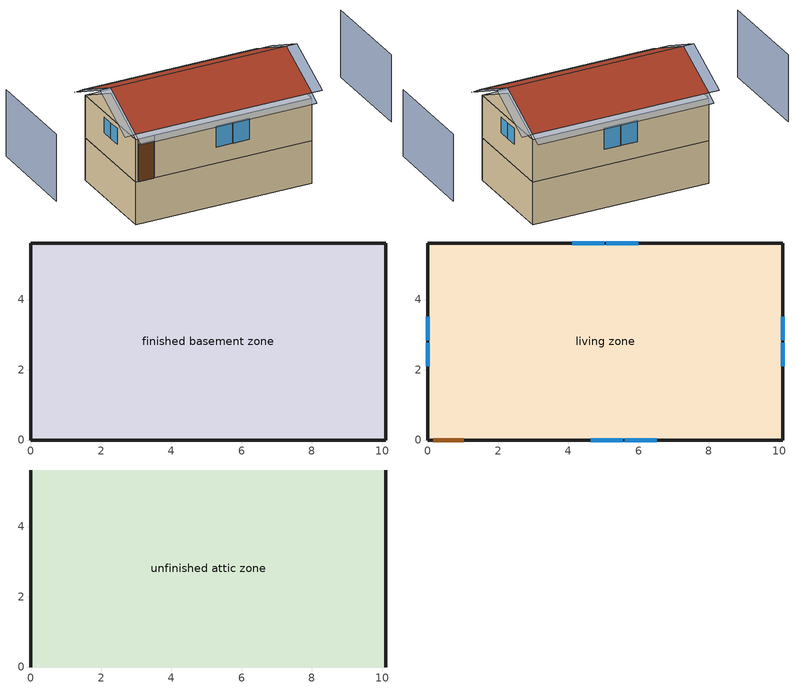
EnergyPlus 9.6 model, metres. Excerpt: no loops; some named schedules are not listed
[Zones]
finished basement zone
 floor foundation (FloorFndGrndFinB): 0,0 0,5.61 10.1,5.61 10.1,0 z-2.44
 wall foundation (WallFndGrndFinB): 0,5.61 0,0 10.1,0 10.1,5.61 0,5.61 z-2.44:0
living zone
 floor to finished basement zone (FloorFinUninsFin): 0,0 0,5.61 10.1,5.61 10.1,0 z0
 wall outside (WallExtInsFin): 0.13,0 1.05,0 10.1,0 10.1,5.61 0,5.61 0,0 0.13,0 z0:2.44
 window (WindowConstruction): 0,3.52 0,2.84 / 0,2.78 0,2.1 / 10.1,2.1 10.1,2.78 / 10.1,2.84 10.1,3.52 z1.23:2.13; 5.99,5.61 5.08,5.61 / 5.02,5.61 4.11,5.61 / 4.63,0 5.54,0 / 5.6,0 6.52,0 z0.92:2.13
 door (Door): 0.15,0 1.02,0 z0:2.13
unfinished attic zone
 floor to living zone (FloorFinInsUnfinAttic): 0,5.61 10.1,5.61 10.1,0 0,0 z2.44
 wall outside (WallExtUninsUnfin): 0,2.81,3.84 0,5.61,2.44 0,0,2.44; 10.1,2.81,3.84 10.1,0,2.44 10.1,5.61,2.44
 roof outside (RoofUnfinInsExt): 10.1,2.81,4.15 0,2.81,4.15 0,0,2.74 10.1,0,2.74; 0,2.81,4.15 10.1,2.81,4.15 10.1,5.61,2.74 0,5.61,2.74
shading: -4.57,5.61 -4.57,0 / 14.67,0 14.67,5.61 z0:3.84; 0,3.52 0,2.84 / 0,2.78 0,2.1 / 10.1,2.1 10.1,2.78 / 10.1,2.84 10.1,3.52 z1.23:2.13; 5.99,5.61 5.08,5.61 / 5.02,5.61 4.11,5.61 / 4.63,0 5.54,0 / 5.6,0 6.52,0 z0.92:2.13; 10.71,0,2.74 10.71,2.81,4.15 10.1,2.81,4.15 10.1,0,2.74; -0.61,2.81,4.15 -0.61,0,2.74 0,0,2.74 0,2.81,4.15; 0,-0.61,2.44 10.1,-0.61,2.44 10.1,0,2.74 0,0,2.74; -0.61,5.61,2.74 -0.61,2.81,4.15 0,2.81,4.15 0,5.61,2.74; 10.71,2.81,4.15 10.71,5.61,2.74 10.1,5.61,2.74 10.1,2.81,4.15; 10.1,6.22,2.44 0,6.22,2.44 0,5.61,2.74 10.1,5.61,2.74
[Building]
Building 1: North Axis {deg}=90; Terrain=Suburbs
[Site:Location]
Denver-Aurora-Buckley AFB: Latitude {deg}=39.72; Longitude {deg}=-104.75; Time Zone {hr}=-7; Elevation {m}=1726
[Site:GroundTemperature:Deep]
9.35845, 9.35845, 9.35845, 9.35845, 9.35845, 9.35845, 9.35845, 9.35845, 9.35845, 9.35845, 9.35845, 9.35845
[Site:WaterMainsTemperature]
Calculation Method=Correlation; Annual Average Outdoor Air Temperature {C}=9.35845; Maximum Difference In Monthly Average Outdoor Air Temperatures {deltaC}=27.2474
[Material] Roughness=Rough
Name | Thickness {m} | Conductivity {W/m-K} | Density {kg/m3} | Specific Heat {J/kg-K} | Thermal Absorptance | Solar Absorptance | Visible Absorptance
Composition Shingles | 0.009525 | 0.162714 | 1121.4 | 1465.45 | 0.91 | 0.85 | 0.85
Concrete 4.0 in. | 0.1016 | 1.803125 | 2242.8 | 837.4 | 0.9 | 0.7 | 0.7
Concrete 8.0 in. | 0.2032 | 1.803125 | 2242.8 | 837.4 | 0.9 | 0.7 | 0.7
DoorMaterial | 0.04445 | 0.0612267 | 512.64 | 1214.23 | 0.82 | 0.3 | 0.3
Drywall 0.5 in. | 0.0127 | 0.160291 | 801 | 837.4 | 0.9 | 0.5 | 0.1
Floor Covering | 0.0127 | 0.0433444 | 54.468 | 1339.84 | 0.9 | 0.9 | 0.7
FloorFinStudAndAirFloor | 0.1397 | 0.557395 | 67.691 | 1210.98 | 0.9 | 0.5 | 0.9
FloorUAAdditionalCeilingIns | 0.266954 | 0.0531827 | 16.02 | 1046.75 | 0.9 | 0.7 | 0.7
FloorUATrussandIns | 0.0889 | 0.0555643 | 50.7834 | 1165.1 | 0.9 | 0.5 | 0.9
res furniture material finished basement space | 0.1524 | 0.115458 | 640.8 | 1214.23 | 0.9 | 0.6 | 0.1
RoofSheathing | 0.01905 | 0.115458 | 512.64 | 1214.23 | 0.82 | 0.3 | 0.3
RoofUARoofIns | 0.18415 | 8.02397 | 37.0049 | 1207.88 | 0.91 | 0.85 | 0.91
Vinyl&#44 Light | 0.009525 | 0.089435 | 177.822 | 1046.75 | 0.9 | 0.3 | 0.3
WallCMU | 0.3048 | 0.692788 | 764.282 | 856.61 | 0.94936 | 0.83592 | 0.83592
WallFurring | 0.0254 | 0.136121 | 72.0382 | 1211.21 | 0.94936 | 0.83592 | 0.83592
WallSheathing | 0.0127 | 0.115458 | 512.64 | 1214.23 | 0.82 | 0.3 | 0.3
WallStudAndCavity | 0.0889 | 0.393744 | 83.0341 | 1211.67 | 0.9 | 0.3 | 0.9
WallStudAndCavity 1 | 0.0889 | 0.397942 | 83.0341 | 1211.67 | 0.82 | 0.3 | 0.3
Wood Floor | 0.015875 | 0.115458 | 544.68 | 1214.23 | 0.9 | 0.7 | 0.7
[WindowMaterial:SimpleGlazingSystem]
WindowMaterial: U-Factor {W/m2-K}=4.76952; Solar Heat Gain Coefficient=0.63
[Construction]
Door: DoorMaterial
FloorFinInsUnfinAttic: Drywall 0.5 in., FloorUATrussandIns, FloorUAAdditionalCeilingIns
FloorFinUninsFin: Drywall 0.5 in., FloorFinStudAndAirFloor, RoofSheathing, Wood Floor, Floor Covering
FloorFndGrndFinB: Concrete 4.0 in.
res furniture construction finished basement space; res furniture construction living space: res furniture material finished basement space
RoofUnfinInsExt: Composition Shingles, RoofSheathing, RoofUARoofIns
WallExtInsFin: WallCMU, WallFurring, Drywall 0.5 in.
WallExtUninsUnfin: Vinyl&#44 Light, WallSheathing, WallStudAndCavity
WallFndGrndFinB: Concrete 8.0 in., Drywall 0.5 in.
WallIntFinUninsFin: WallStudAndCavity 1, Drywall 0.5 in.
WindowConstruction: WindowMaterial
[Zone] Multiplier=1; Part of Total Floor Area=Yes
finished basement zone; living zone; unfinished attic zone
[InternalMass]
Name | Construction | Zone or ZoneList | Surface Area {m2}
finished basement space Partition | WallIntFinUninsFin | finished basement zone | 56.6709
res furniture mass finished basement space | res furniture construction finished basement space | finished basement zone | 22.6683
living space Partition | WallIntFinUninsFin | living zone | 56.6709
res furniture mass living space | res furniture construction living space | living zone | 22.6683
[Foundation:Kiva]
Foundation Kiva 1: Wall Height Above Grade {m}=0.2032; Wall Depth Below Slab {m}=0.2032
[Foundation:Kiva:Settings]
Soil Conductivity {W/m-K}=1.731; Soil Density {kg/m3}=1842.3; Soil Specific Heat {J/kg-K}=418.7; Ground Solar Absorptivity=0.9; Ground Thermal Absorptivity=0.9; Ground Surface Roughness {m}=0.03; Far-Field Width {m}=40; Deep-Ground Boundary Condition=ZeroFlux; Deep-Ground Depth {m}=40; Minimum Cell Dimension {m}=0.02; Maximum Cell Growth Coefficient=1.5; Simulation Timestep=Hourly
[SurfaceProperty:ExposedFoundationPerimeter]
Surface 12: Exposed Perimeter Calculation Method=TotalExposedPerimeter; Total Exposed Perimeter {m}=31.4218
[People] Number of People Schedule=occupants; Number of People Calculation Method=People; Number of People=1; Fraction Radiant=0.319734; Sensible Heat Fraction=0.573; Activity Level Schedule=res occupants activity schedule; Carbon Dioxide Generation Rate {m3/s-W}=0; Enable ASHRAE 55 Comfort Warnings=No; Mean Radiant Temperature Calculation Type=ZoneAveraged
Name | Zone or ZoneList or Space or SpaceList
res occupants|finished basement space | finished basement zone
res occupants|living space | living zone
[Lights] Schedule=lighting_interior; Design Level Calculation Method=LightingLevel; Lighting Level {W}=120.501; Return Air Fraction=0; Fraction Radiant=0.6; Fraction Visible=0.2; Fraction Replaceable=1
Name | Zone or ZoneList or Space or SpaceList
res lighting interior finished basement space | finished basement zone
res lighting interior living space | living zone
[ElectricEquipment] Design Level Calculation Method=EquipmentLevel
Name | Zone or ZoneList or Space or SpaceList | Schedule | Design Level {W} | Fraction Latent | Fraction Radiant | Fraction Lost
res extra refrig | finished basement zone | res extra refrig schedule | 64.7385 | 0 | 0 | 0
res misc plug loads|finished basement space | finished basement zone | plug_loads | 183.581 | 0.021 | 0.558 | 0.049
res cd electric | living zone | clothes_dryer | 256.563 | 0 | 0.6 | 0
res ceil fan | living zone | ceiling_fan | 16.8015 | 0 | 0.558 | 0
res cw | living zone | clothes_washer_power | 544.733 | 0 | 0.48 | 0.2
res infil_1 bath fan; res infil_1 house fan; res infil_1 range fan | living zone | Always On Discrete | 0 | 0 | 0 | 1
res misc plug loads|living space | living zone | plug_loads | 183.581 | 0.021 | 0.558 | 0.049
res range electric | living zone | cooking_range | 183.298 | 0.3 | 0.24 | 0.3
res refrig | living zone | res refrig schedule | 71.9878 | 0 | 0 | 0
[OtherEquipment] Zone or ZoneList or Space or SpaceList=living zone; Design Level Calculation Method=EquipmentLevel
Name | Fuel Type | Schedule | Design Level {W} | Fraction Latent | Fraction Radiant | Fraction Lost
res bath | None | baths | 1652.98 | 0 | 0 | 0
res cd gas | NaturalGas | clothes_dryer | 3408.62 | 0.05 | 0.06 | 0.85
res hot water distribution | None | showers | 2679.14 | 0 | 0 | 0
res range gas | NaturalGas | cooking_range | 1908.54 | 0.2 | 0.18 | 0.5
res shower | None | showers | 1488.86 | 0.487118 | 0 | 0
res sink | None | sinks | 223.887 | 0.311976 | 0 | 0
[ZoneInfiltration:DesignFlowRate] Zone or ZoneList=living zone; Schedule=Always On Discrete; Design Flow Rate Calculation Method=Flow/Zone; Design Flow Rate {m3/s}=0
res infil_1 flow; res nv_1 flow
[ZoneInfiltration:EffectiveLeakageArea]
res infil|unfinished attic space: Zone=unfinished attic zone; Schedule=Always On Discrete; Effective Air Leakage Area {cm2}=1887.14; Stack Coefficient=0.000118667; Wind Coefficient=6.24594e-05
[Exterior:Lights]
res lighting exterior: Schedule=lighting_exterior; Design Level {W}=9.84177
[EnergyManagementSystem:Sensor]
Name | Output:Variable or Output:Meter | Output:Variable or Output:Meter Index Key
res_af_vw_s | Site Wind Speed
res_ds_res_fur_gas_asys_fan_rtf_s | Fan Runtime Fraction | res fur gas htg supply fan
res_infil_1_bath_sch_s | Schedule Value | res mv_1 bath exhaust schedule
res_infil_1_dryer_sch_s | Schedule Value | clothes_dryer_exhaust
res_infil_1_range_sch_s | Schedule Value | res mv_1 range exhaust schedule
res_infil_1_wh_sch_s | Schedule Value | Always On Discrete
res_nv_1_nva_s | Schedule Value | res nv_1 avail schedule
res_nv_1_sp_s | Schedule Value | res nv_1 temp schedule
res_nv_pb_s | Site Outdoor Air Barometric Pressure
res_nv_wt_s | Site Outdoor Air Humidity Ratio
res_shower_mixsp | Schedule Value | fixtures temperature schedule
[EnergyManagementSystem:Actuator]
Name | Actuated Component Unique | Actuated Component Type | Actuated Component Control Type
res_infil_1_bath_fan_act | res infil_1 bath fan | ElectricEquipment | Electricity Rate
res_infil_1_flow_act | res infil_1 flow | Zone Infiltration | Air Exchange Flow Rate
res_infil_1_house_fan_act | res infil_1 house fan | ElectricEquipment | Electricity Rate
res_infil_1_range_fan_act | res infil_1 range fan | ElectricEquipment | Electricity Rate
res_nv_1_flow_act | res nv_1 flow | Zone Infiltration | Air Exchange Flow Rate
[EnergyManagementSystem:ProgramCallingManager]
res af_1 program calling manager: BeginTimestepBeforePredictor; res_infil_1_program; res_nv_1_program
res shower sag: EndOfSystemTimestepAfterHVACReporting; res_shower_sag
[EnergyManagementSystem:Program]
res_infil_1_program: Set p_m = 0.14; Set p_s = 0.22; Set s_m = 270; Set s_s = 370; Set z_m = 9.99744; Set z_s = 2.4384; Set f_t = (((s_m/z_m)^p_m)*((z_s/s_s)^p_s)); Set Tdiff = res_af_1_tin_s-res_af_1_tt_s; Set dT = @Abs Tdiff; Set c = 0.1799; Set Cs = 0.072; Set Cw = 0.1489; Set n = 0.65; Set sft = (f_t*0.86); Set temp1 = ((c*Cw)*((sft*res_af_vw_s)^(2*n)))^2; Set Qn = (((c*Cs*(dT^n))^2)+temp1)^0.5; Set Tdiff = res_af_1_tin_s-res_af_1_tt_s; Set QWHV = res_infil_1_wh_sch_s*0.0; Set Qrange = res_infil_1_range_sch_s*0.0472; Set Qdryer = res_infil_1_dryer_sch_s*0.0472; Set Qbath = res_infil_1_bath_sch_s*0.0472; Set QductsOut = 0; Set QductsIn = 0; Set Qout = Qrange+Qbath+Qdryer+QductsOut; Set Qin = QWHV+QductsIn; Set faneff_wh = 1; Set res_infil_1_house_fan_act = (QWHV*300)/faneff_wh*0; Set faneff_sp = 0.4719474432000001; Set res_infil_1_range_fan_act = (Qrange*300)/faneff_sp; Set res_infil_1_bath_fan_act = (Qbath*300)/faneff_sp; Set Qfan = (@Max Qout Qin); If Qfan > 0; Set Qavg = ((Qout + Qin) / 2.0); If ((@Abs (Qout - Qavg)) / Qavg) <= 0.1; Set phi = 1; Else; Set phi = (Qn / (Qn + Qfan)); EndIf; Set Qinf_adj = phi * Qn; Else; Set Qinf_adj = Qn; EndIf; Set res_infil_1_flow_act = Qfan + Qinf_adj
res_nv_1_program: Set Tdiff = res_af_1_tin_s-res_af_1_tt_s; Set dT = (@Abs Tdiff); Set pt = (@RhFnTdbWPb res_af_1_tt_s res_nv_wt_s res_nv_pb_s); Set NVA = 2730.7018720699707; Set Cs = 8.963020389461627e-05; Set Cw = 0.00012070110544924465; Set MNV = 0.7677011742719979; Set MHR = 0.0115; Set MRH = 0.7; Set temp1 = (res_nv_1_nva_s*NVA); Set SGNV = temp1*((((Cs*dT)+(Cw*(res_af_vw_s^2)))^0.5)/1000); If (res_nv_wt_s<MHR) && (pt<MRH) && (res_af_1_tin_s>res_nv_1_sp_s); Set temp2 = (res_af_1_tin_s-res_nv_1_sp_s); Set NVadj1 = temp2/(res_af_1_tin_s-res_af_1_tt_s); Set NVadj2 = (@Min NVadj1 1); Set NVadj3 = (@Max NVadj2 0); Set NVadj = SGNV*NVadj3; Set res_nv_1_flow_act = (@Min NVadj MNV); Else; Set res_nv_1_flow_act = 0; EndIf
res_shower_sag: If res_shower_vol > 0; Set ShowerTime=SystemTimeStep; Else; Set ShowerTime=0; EndIf; If (res_shower_vol > 0) && (res_shower_mixsp > res_shower_tout); Set ShowerSag=SystemTimeStep; Set ShowerE=res_shower_vol*4141170*(res_shower_mixsp-res_shower_tout); Else; Set ShowerSag=0; Set ShowerE=0; EndIf
[EnergyManagementSystem:OutputVariable] Type of Data in Variable=Summed; Update Frequency=SystemTimestep; EMS Program or Subroutine=res_shower_sag
Name | EMS Variable | Units
Shower Draw Time|unit 1 | ShowerTime | hr
Unmet Shower Energy|unit 1 | ShowerE | J
Unmet Shower Time|unit 1 | ShowerSag | hr
[AvailabilityManager:Scheduled]
res fur gas asys Availability Manager: Schedule=Always On Discrete
[Schedule:Day:Interval]
res extra refrig schedule allday1: No, 01:00, 0.610949, 02:00, 0.595675, 03:00, 0.580401, 04:00, 0.565128, 06:00, 0.549854, 07:00, 0.580401, 08:00, 0.610949, 10:00, 0.626223, 12:00, 0.610949, 15:00, 0.641496, 16:00, 0.626223, 17:00, 0.672044, 18:00, 0.733139, 19:00, 0.763686, 20:00, 0.733139, 21:00, 0.717865, 22:00, 0.702591, 23:00, 0.672044, 24:00, 0.702591
res extra refrig schedule allday2: No, 01:00, 0.609489, 02:00, 0.594252, 03:00, 0.579015, 04:00, 0.563777, 06:00, 0.54854, 07:00, 0.579015, 08:00, 0.609489, 10:00, 0.624726, 12:00, 0.609489, 15:00, 0.639964, 16:00, 0.624726, 17:00, 0.670438, 18:00, 0.731387, 19:00, 0.761861, 20:00, 0.731387, 21:00, 0.71615, 22:00, 0.700912, 23:00, 0.670438, 24:00, 0.700912
res extra refrig schedule allday3; res extra refrig schedule allday4; res extra refrig schedule allday5: No, 01:00, 0.791241, 02:00, 0.77146, 03:00, 0.751679, 04:00, 0.731898, 06:00, 0.712117, 07:00, 0.751679, 08:00, 0.791241, 10:00, 0.811022, 12:00, 0.791241, 15:00, 0.830803, 16:00, 0.811022, 17:00, 0.870365, 18:00, 0.949489, 19:00, 0.989051, 20:00, 0.949489, 21:00, 0.929708, 22:00, 0.909927, 23:00, 0.870365, 24:00, 0.909927
res extra refrig schedule allday6; res extra refrig schedule allday7; res extra refrig schedule allday8; res extra refrig schedule allday9: No, 01:00, 0.8, 02:00, 0.78, 03:00, 0.76, 04:00, 0.74, 06:00, 0.72, 07:00, 0.76, 08:00, 0.8, 10:00, 0.82, 12:00, 0.8, 15:00, 0.84, 16:00, 0.82, 17:00, 0.88, 18:00, 0.96, 19:00, 1, 20:00, 0.96, 21:00, 0.94, 22:00, 0.92, 23:00, 0.88, 24:00, 0.92
res extra refrig schedule allday10: No, 01:00, 0.679562, 02:00, 0.662573, 03:00, 0.645584, 04:00, 0.628595, 06:00, 0.611606, 07:00, 0.645584, 08:00, 0.679562, 10:00, 0.696551, 12:00, 0.679562, 15:00, 0.71354, 16:00, 0.696551, 17:00, 0.747518, 18:00, 0.815474, 19:00, 0.849453, 20:00, 0.815474, 21:00, 0.798485, 22:00, 0.781496, 23:00, 0.747518, 24:00, 0.781496
res extra refrig schedule allday11: No, 01:00, 0.675182, 02:00, 0.658303, 03:00, 0.641423, 04:00, 0.624544, 06:00, 0.607664, 07:00, 0.641423, 08:00, 0.675182, 10:00, 0.692062, 12:00, 0.675182, 15:00, 0.708942, 16:00, 0.692062, 17:00, 0.742701, 18:00, 0.810219, 19:00, 0.843978, 20:00, 0.810219, 21:00, 0.793339, 22:00, 0.77646, 23:00, 0.742701, 24:00, 0.77646
res extra refrig schedule allday12: No, 01:00, 0.614599, 02:00, 0.599234, 03:00, 0.583869, 04:00, 0.568504, 06:00, 0.553139, 07:00, 0.583869, 08:00, 0.614599, 10:00, 0.629964, 12:00, 0.614599, 15:00, 0.645328, 16:00, 0.629964, 17:00, 0.676058, 18:00, 0.737518, 19:00, 0.768248, 20:00, 0.737518, 21:00, 0.722153, 22:00, 0.706788, 23:00, 0.676058, 24:00, 0.706788
Schedule Day 13; res extra refrig schedule winter design; Schedule Day 8; res refrig schedule winter design: No, 24:00, 0
res extra refrig schedule summer design; res refrig schedule summer design: No, 24:00, 1
res refrig schedule allday1; res refrig schedule allday12: No, 01:00, 0.610949, 02:00, 0.595675, 03:00, 0.580401, 04:00, 0.565128, 06:00, 0.549854, 07:00, 0.580401, 08:00, 0.610949, 10:00, 0.626223, 12:00, 0.610949, 15:00, 0.641496, 16:00, 0.626223, 17:00, 0.672044, 18:00, 0.733139, 19:00, 0.763686, 20:00, 0.733139, 21:00, 0.717865, 22:00, 0.702591, 23:00, 0.672044, 24:00, 0.626223
res refrig schedule allday2: No, 01:00, 0.609489, 02:00, 0.594252, 03:00, 0.579015, 04:00, 0.563777, 06:00, 0.54854, 07:00, 0.579015, 08:00, 0.609489, 10:00, 0.624726, 12:00, 0.609489, 15:00, 0.639964, 16:00, 0.624726, 17:00, 0.670438, 18:00, 0.731387, 19:00, 0.761861, 20:00, 0.731387, 21:00, 0.71615, 22:00, 0.700912, 23:00, 0.670438, 24:00, 0.624726
res refrig schedule allday3; res refrig schedule allday4; res refrig schedule allday5: No, 01:00, 0.791241, 02:00, 0.77146, 03:00, 0.751679, 04:00, 0.731898, 06:00, 0.712117, 07:00, 0.751679, 08:00, 0.791241, 10:00, 0.811022, 12:00, 0.791241, 15:00, 0.830803, 16:00, 0.811022, 17:00, 0.870365, 18:00, 0.949489, 19:00, 0.989051, 20:00, 0.949489, 21:00, 0.929708, 22:00, 0.909927, 23:00, 0.870365, 24:00, 0.811022
res refrig schedule allday6; res refrig schedule allday7; res refrig schedule allday8; res refrig schedule allday9: No, 01:00, 0.8, 02:00, 0.78, 03:00, 0.76, 04:00, 0.74, 06:00, 0.72, 07:00, 0.76, 08:00, 0.8, 10:00, 0.82, 12:00, 0.8, 15:00, 0.84, 16:00, 0.82, 17:00, 0.88, 18:00, 0.96, 19:00, 1, 20:00, 0.96, 21:00, 0.94, 22:00, 0.92, 23:00, 0.88, 24:00, 0.82
res refrig schedule allday10: No, 01:00, 0.679562, 02:00, 0.662573, 03:00, 0.645584, 04:00, 0.628595, 06:00, 0.611606, 07:00, 0.645584, 08:00, 0.679562, 10:00, 0.696551, 12:00, 0.679562, 15:00, 0.71354, 16:00, 0.696551, 17:00, 0.747518, 18:00, 0.815474, 19:00, 0.849453, 20:00, 0.815474, 21:00, 0.798485, 22:00, 0.781496, 23:00, 0.747518, 24:00, 0.696551
res refrig schedule allday11: No, 01:00, 0.675182, 02:00, 0.658303, 03:00, 0.641423, 04:00, 0.624544, 06:00, 0.607664, 07:00, 0.641423, 08:00, 0.675182, 10:00, 0.692062, 12:00, 0.675182, 15:00, 0.708942, 16:00, 0.692062, 17:00, 0.742701, 18:00, 0.810219, 19:00, 0.843978, 20:00, 0.810219, 21:00, 0.793339, 22:00, 0.77646, 23:00, 0.742701, 24:00, 0.692062
[Schedule:Week:Daily]
res extra refrig schedule Week Rule - Jan1-Jan28: res extra refrig schedule allday1, res extra refrig schedule allday1, res extra refrig schedule allday1, res extra refrig schedule allday1, res extra refrig schedule allday1, res extra refrig schedule allday1, res extra refrig schedule allday1, Schedule Day 13, res extra refrig schedule summer design, res extra refrig schedule winter design, Schedule Day 13, Schedule Day 13
res extra refrig schedule Week Rule - Jan29-Feb4: res extra refrig schedule allday1, res extra refrig schedule allday1, res extra refrig schedule allday1, res extra refrig schedule allday2, res extra refrig schedule allday2, res extra refrig schedule allday2, res extra refrig schedule allday2, Schedule Day 13, res extra refrig schedule summer design, res extra refrig schedule winter design, Schedule Day 13, Schedule Day 13
res extra refrig schedule Week Rule - Feb5-Feb25: res extra refrig schedule allday2, res extra refrig schedule allday2, res extra refrig schedule allday2, res extra refrig schedule allday2, res extra refrig schedule allday2, res extra refrig schedule allday2, res extra refrig schedule allday2, Schedule Day 13, res extra refrig schedule summer design, res extra refrig schedule winter design, Schedule Day 13, Schedule Day 13
res extra refrig schedule Week Rule - Feb26-Mar4: res extra refrig schedule allday2, res extra refrig schedule allday2, res extra refrig schedule allday2, res extra refrig schedule allday3, res extra refrig schedule allday3, res extra refrig schedule allday3, res extra refrig schedule allday3, Schedule Day 13, res extra refrig schedule summer design, res extra refrig schedule winter design, Schedule Day 13, Schedule Day 13
res extra refrig schedule Week Rule - Mar5-Mar25: res extra refrig schedule allday3, res extra refrig schedule allday3, res extra refrig schedule allday3, res extra refrig schedule allday3, res extra refrig schedule allday3, res extra refrig schedule allday3, res extra refrig schedule allday3, Schedule Day 13, res extra refrig schedule summer design, res extra refrig schedule winter design, Schedule Day 13, Schedule Day 13
res extra refrig schedule Week Rule - Mar26-Apr1: res extra refrig schedule allday3, res extra refrig schedule allday3, res extra refrig schedule allday3, res extra refrig schedule allday3, res extra refrig schedule allday3, res extra refrig schedule allday3, res extra refrig schedule allday4, Schedule Day 13, res extra refrig schedule summer design, res extra refrig schedule winter design, Schedule Day 13, Schedule Day 13
res extra refrig schedule Week Rule - Apr2-Apr29: res extra refrig schedule allday4, res extra refrig schedule allday4, res extra refrig schedule allday4, res extra refrig schedule allday4, res extra refrig schedule allday4, res extra refrig schedule allday4, res extra refrig schedule allday4, Schedule Day 13, res extra refrig schedule summer design, res extra refrig schedule winter design, Schedule Day 13, Schedule Day 13
res extra refrig schedule Week Rule - Apr30-May6: res extra refrig schedule allday4, res extra refrig schedule allday5, res extra refrig schedule allday5, res extra refrig schedule allday5, res extra refrig schedule allday5, res extra refrig schedule allday5, res extra refrig schedule allday5, Schedule Day 13, res extra refrig schedule summer design, res extra refrig schedule winter design, Schedule Day 13, Schedule Day 13
res extra refrig schedule Week Rule - May7-May27: res extra refrig schedule allday5, res extra refrig schedule allday5, res extra refrig schedule allday5, res extra refrig schedule allday5, res extra refrig schedule allday5, res extra refrig schedule allday5, res extra refrig schedule allday5, Schedule Day 13, res extra refrig schedule summer design, res extra refrig schedule winter design, Schedule Day 13, Schedule Day 13
res extra refrig schedule Week Rule - May28-Jun3: res extra refrig schedule allday5, res extra refrig schedule allday5, res extra refrig schedule allday5, res extra refrig schedule allday5, res extra refrig schedule allday6, res extra refrig schedule allday6, res extra refrig schedule allday6, Schedule Day 13, res extra refrig schedule summer design, res extra refrig schedule winter design, Schedule Day 13, Schedule Day 13
res extra refrig schedule Week Rule - Jun4-Jun24: res extra refrig schedule allday6, res extra refrig schedule allday6, res extra refrig schedule allday6, res extra refrig schedule allday6, res extra refrig schedule allday6, res extra refrig schedule allday6, res extra refrig schedule allday6, Schedule Day 13, res extra refrig schedule summer design, res extra refrig schedule winter design, Schedule Day 13, Schedule Day 13
res extra refrig schedule Week Rule - Jun25-Jul1: res extra refrig schedule allday6, res extra refrig schedule allday6, res extra refrig schedule allday6, res extra refrig schedule allday6, res extra refrig schedule allday6, res extra refrig schedule allday6, res extra refrig schedule allday7, Schedule Day 13, res extra refrig schedule summer design, res extra refrig schedule winter design, Schedule Day 13, Schedule Day 13
res extra refrig schedule Week Rule - Jul2-Jul29: res extra refrig schedule allday7, res extra refrig schedule allday7, res extra refrig schedule allday7, res extra refrig schedule allday7, res extra refrig schedule allday7, res extra refrig schedule allday7, res extra refrig schedule allday7, Schedule Day 13, res extra refrig schedule summer design, res extra refrig schedule winter design, Schedule Day 13, Schedule Day 13
res extra refrig schedule Week Rule - Jul30-Aug5: res extra refrig schedule allday7, res extra refrig schedule allday7, res extra refrig schedule allday8, res extra refrig schedule allday8, res extra refrig schedule allday8, res extra refrig schedule allday8, res extra refrig schedule allday8, Schedule Day 13, res extra refrig schedule summer design, res extra refrig schedule winter design, Schedule Day 13, Schedule Day 13
res extra refrig schedule Week Rule - Aug6-Aug26: res extra refrig schedule allday8, res extra refrig schedule allday8, res extra refrig schedule allday8, res extra refrig schedule allday8, res extra refrig schedule allday8, res extra refrig schedule allday8, res extra refrig schedule allday8, Schedule Day 13, res extra refrig schedule summer design, res extra refrig schedule winter design, Schedule Day 13, Schedule Day 13
res extra refrig schedule Week Rule - Aug27-Sep2: res extra refrig schedule allday8, res extra refrig schedule allday8, res extra refrig schedule allday8, res extra refrig schedule allday8, res extra refrig schedule allday8, res extra refrig schedule allday9, res extra refrig schedule allday9, Schedule Day 13, res extra refrig schedule summer design, res extra refrig schedule winter design, Schedule Day 13, Schedule Day 13
res extra refrig schedule Week Rule - Sep3-Sep30: res extra refrig schedule allday9, res extra refrig schedule allday9, res extra refrig schedule allday9, res extra refrig schedule allday9, res extra refrig schedule allday9, res extra refrig schedule allday9, res extra refrig schedule allday9, Schedule Day 13, res extra refrig schedule summer design, res extra refrig schedule winter design, Schedule Day 13, Schedule Day 13
res extra refrig schedule Week Rule - Oct1-Oct28: res extra refrig schedule allday10, res extra refrig schedule allday10, res extra refrig schedule allday10, res extra refrig schedule allday10, res extra refrig schedule allday10, res extra refrig schedule allday10, res extra refrig schedule allday10, Schedule Day 13, res extra refrig schedule summer design, res extra refrig schedule winter design, Schedule Day 13, Schedule Day 13
res extra refrig schedule Week Rule - Oct29-Nov4: res extra refrig schedule allday10, res extra refrig schedule allday10, res extra refrig schedule allday10, res extra refrig schedule allday11, res extra refrig schedule allday11, res extra refrig schedule allday11, res extra refrig schedule allday11, Schedule Day 13, res extra refrig schedule summer design, res extra refrig schedule winter design, Schedule Day 13, Schedule Day 13
res extra refrig schedule Week Rule - Nov5-Nov25: res extra refrig schedule allday11, res extra refrig schedule allday11, res extra refrig schedule allday11, res extra refrig schedule allday11, res extra refrig schedule allday11, res extra refrig schedule allday11, res extra refrig schedule allday11, Schedule Day 13, res extra refrig schedule summer design, res extra refrig schedule winter design, Schedule Day 13, Schedule Day 13
res extra refrig schedule Week Rule - Nov26-Dec2: res extra refrig schedule allday11, res extra refrig schedule allday11, res extra refrig schedule allday11, res extra refrig schedule allday11, res extra refrig schedule allday11, res extra refrig schedule allday12, res extra refrig schedule allday12, Schedule Day 13, res extra refrig schedule summer design, res extra refrig schedule winter design, Schedule Day 13, Schedule Day 13
res extra refrig schedule Week Rule - Dec3-Dec31: res extra refrig schedule allday12, res extra refrig schedule allday12, res extra refrig schedule allday12, res extra refrig schedule allday12, res extra refrig schedule allday12, res extra refrig schedule allday12, res extra refrig schedule allday12, Schedule Day 13, res extra refrig schedule summer design, res extra refrig schedule winter design, Schedule Day 13, Schedule Day 13
res refrig schedule Week Rule - Jan1-Jan28: res refrig schedule allday1, res refrig schedule allday1, res refrig schedule allday1, res refrig schedule allday1, res refrig schedule allday1, res refrig schedule allday1, res refrig schedule allday1, Schedule Day 8, res refrig schedule summer design, res refrig schedule winter design, Schedule Day 8, Schedule Day 8
res refrig schedule Week Rule - Jan29-Feb4: res refrig schedule allday1, res refrig schedule allday1, res refrig schedule allday1, res refrig schedule allday2, res refrig schedule allday2, res refrig schedule allday2, res refrig schedule allday2, Schedule Day 8, res refrig schedule summer design, res refrig schedule winter design, Schedule Day 8, Schedule Day 8
res refrig schedule Week Rule - Feb5-Feb25: res refrig schedule allday2, res refrig schedule allday2, res refrig schedule allday2, res refrig schedule allday2, res refrig schedule allday2, res refrig schedule allday2, res refrig schedule allday2, Schedule Day 8, res refrig schedule summer design, res refrig schedule winter design, Schedule Day 8, Schedule Day 8
res refrig schedule Week Rule - Feb26-Mar4: res refrig schedule allday2, res refrig schedule allday2, res refrig schedule allday2, res refrig schedule allday3, res refrig schedule allday3, res refrig schedule allday3, res refrig schedule allday3, Schedule Day 8, res refrig schedule summer design, res refrig schedule winter design, Schedule Day 8, Schedule Day 8
res refrig schedule Week Rule - Mar5-Mar25: res refrig schedule allday3, res refrig schedule allday3, res refrig schedule allday3, res refrig schedule allday3, res refrig schedule allday3, res refrig schedule allday3, res refrig schedule allday3, Schedule Day 8, res refrig schedule summer design, res refrig schedule winter design, Schedule Day 8, Schedule Day 8
res refrig schedule Week Rule - Mar26-Apr1: res refrig schedule allday3, res refrig schedule allday3, res refrig schedule allday3, res refrig schedule allday3, res refrig schedule allday3, res refrig schedule allday3, res refrig schedule allday4, Schedule Day 8, res refrig schedule summer design, res refrig schedule winter design, Schedule Day 8, Schedule Day 8
res refrig schedule Week Rule - Apr2-Apr29: res refrig schedule allday4, res refrig schedule allday4, res refrig schedule allday4, res refrig schedule allday4, res refrig schedule allday4, res refrig schedule allday4, res refrig schedule allday4, Schedule Day 8, res refrig schedule summer design, res refrig schedule winter design, Schedule Day 8, Schedule Day 8
res refrig schedule Week Rule - Apr30-May6: res refrig schedule allday4, res refrig schedule allday5, res refrig schedule allday5, res refrig schedule allday5, res refrig schedule allday5, res refrig schedule allday5, res refrig schedule allday5, Schedule Day 8, res refrig schedule summer design, res refrig schedule winter design, Schedule Day 8, Schedule Day 8
res refrig schedule Week Rule - May7-May27: res refrig schedule allday5, res refrig schedule allday5, res refrig schedule allday5, res refrig schedule allday5, res refrig schedule allday5, res refrig schedule allday5, res refrig schedule allday5, Schedule Day 8, res refrig schedule summer design, res refrig schedule winter design, Schedule Day 8, Schedule Day 8
res refrig schedule Week Rule - May28-Jun3: res refrig schedule allday5, res refrig schedule allday5, res refrig schedule allday5, res refrig schedule allday5, res refrig schedule allday6, res refrig schedule allday6, res refrig schedule allday6, Schedule Day 8, res refrig schedule summer design, res refrig schedule winter design, Schedule Day 8, Schedule Day 8
res refrig schedule Week Rule - Jun4-Jun24: res refrig schedule allday6, res refrig schedule allday6, res refrig schedule allday6, res refrig schedule allday6, res refrig schedule allday6, res refrig schedule allday6, res refrig schedule allday6, Schedule Day 8, res refrig schedule summer design, res refrig schedule winter design, Schedule Day 8, Schedule Day 8
res refrig schedule Week Rule - Jun25-Jul1: res refrig schedule allday6, res refrig schedule allday6, res refrig schedule allday6, res refrig schedule allday6, res refrig schedule allday6, res refrig schedule allday6, res refrig schedule allday7, Schedule Day 8, res refrig schedule summer design, res refrig schedule winter design, Schedule Day 8, Schedule Day 8
res refrig schedule Week Rule - Jul2-Jul29: res refrig schedule allday7, res refrig schedule allday7, res refrig schedule allday7, res refrig schedule allday7, res refrig schedule allday7, res refrig schedule allday7, res refrig schedule allday7, Schedule Day 8, res refrig schedule summer design, res refrig schedule winter design, Schedule Day 8, Schedule Day 8
res refrig schedule Week Rule - Jul30-Aug5: res refrig schedule allday7, res refrig schedule allday7, res refrig schedule allday8, res refrig schedule allday8, res refrig schedule allday8, res refrig schedule allday8, res refrig schedule allday8, Schedule Day 8, res refrig schedule summer design, res refrig schedule winter design, Schedule Day 8, Schedule Day 8
res refrig schedule Week Rule - Aug6-Aug26: res refrig schedule allday8, res refrig schedule allday8, res refrig schedule allday8, res refrig schedule allday8, res refrig schedule allday8, res refrig schedule allday8, res refrig schedule allday8, Schedule Day 8, res refrig schedule summer design, res refrig schedule winter design, Schedule Day 8, Schedule Day 8
res refrig schedule Week Rule - Aug27-Sep2: res refrig schedule allday8, res refrig schedule allday8, res refrig schedule allday8, res refrig schedule allday8, res refrig schedule allday8, res refrig schedule allday9, res refrig schedule allday9, Schedule Day 8, res refrig schedule summer design, res refrig schedule winter design, Schedule Day 8, Schedule Day 8
res refrig schedule Week Rule - Sep3-Sep30: res refrig schedule allday9, res refrig schedule allday9, res refrig schedule allday9, res refrig schedule allday9, res refrig schedule allday9, res refrig schedule allday9, res refrig schedule allday9, Schedule Day 8, res refrig schedule summer design, res refrig schedule winter design, Schedule Day 8, Schedule Day 8
res refrig schedule Week Rule - Oct1-Oct28: res refrig schedule allday10, res refrig schedule allday10, res refrig schedule allday10, res refrig schedule allday10, res refrig schedule allday10, res refrig schedule allday10, res refrig schedule allday10, Schedule Day 8, res refrig schedule summer design, res refrig schedule winter design, Schedule Day 8, Schedule Day 8
res refrig schedule Week Rule - Oct29-Nov4: res refrig schedule allday10, res refrig schedule allday10, res refrig schedule allday10, res refrig schedule allday11, res refrig schedule allday11, res refrig schedule allday11, res refrig schedule allday11, Schedule Day 8, res refrig schedule summer design, res refrig schedule winter design, Schedule Day 8, Schedule Day 8
res refrig schedule Week Rule - Nov5-Nov25: res refrig schedule allday11, res refrig schedule allday11, res refrig schedule allday11, res refrig schedule allday11, res refrig schedule allday11, res refrig schedule allday11, res refrig schedule allday11, Schedule Day 8, res refrig schedule summer design, res refrig schedule winter design, Schedule Day 8, Schedule Day 8
res refrig schedule Week Rule - Nov26-Dec2: res refrig schedule allday11, res refrig schedule allday11, res refrig schedule allday11, res refrig schedule allday11, res refrig schedule allday11, res refrig schedule allday12, res refrig schedule allday12, Schedule Day 8, res refrig schedule summer design, res refrig schedule winter design, Schedule Day 8, Schedule Day 8
res refrig schedule Week Rule - Dec3-Dec31: res refrig schedule allday12, res refrig schedule allday12, res refrig schedule allday12, res refrig schedule allday12, res refrig schedule allday12, res refrig schedule allday12, res refrig schedule allday12, Schedule Day 8, res refrig schedule summer design, res refrig schedule winter design, Schedule Day 8, Schedule Day 8
res mv_1 bath exhaust schedule Week Rule - Jan1-Jan28: res mv_1 bath exhaust schedule allday1, res mv_1 bath exhaust schedule allday1, res mv_1 bath exhaust schedule allday1, res mv_1 bath exhaust schedule allday1, res mv_1 bath exhaust schedule allday1, res mv_1 bath exhaust schedule allday1, res mv_1 bath exhaust schedule allday1, Schedule Day 19, res mv_1 bath exhaust schedule summer design, res mv_1 bath exhaust schedule winter design, Schedule Day 19, Schedule Day 19
res mv_1 bath exhaust schedule Week Rule - Jan29-Feb4: res mv_1 bath exhaust schedule allday1, res mv_1 bath exhaust schedule allday1, res mv_1 bath exhaust schedule allday1, res mv_1 bath exhaust schedule allday2, res mv_1 bath exhaust schedule allday2, res mv_1 bath exhaust schedule allday2, res mv_1 bath exhaust schedule allday2, Schedule Day 19, res mv_1 bath exhaust schedule summer design, res mv_1 bath exhaust schedule winter design, Schedule Day 19, Schedule Day 19
res mv_1 bath exhaust schedule Week Rule - Feb5-Feb25: res mv_1 bath exhaust schedule allday2, res mv_1 bath exhaust schedule allday2, res mv_1 bath exhaust schedule allday2, res mv_1 bath exhaust schedule allday2, res mv_1 bath exhaust schedule allday2, res mv_1 bath exhaust schedule allday2, res mv_1 bath exhaust schedule allday2, Schedule Day 19, res mv_1 bath exhaust schedule summer design, res mv_1 bath exhaust schedule winter design, Schedule Day 19, Schedule Day 19
res mv_1 bath exhaust schedule Week Rule - Feb26-Mar4: res mv_1 bath exhaust schedule allday2, res mv_1 bath exhaust schedule allday2, res mv_1 bath exhaust schedule allday2, res mv_1 bath exhaust schedule allday3, res mv_1 bath exhaust schedule allday3, res mv_1 bath exhaust schedule allday3, res mv_1 bath exhaust schedule allday3, Schedule Day 19, res mv_1 bath exhaust schedule summer design, res mv_1 bath exhaust schedule winter design, Schedule Day 19, Schedule Day 19
res mv_1 bath exhaust schedule Week Rule - Mar5-Mar25: res mv_1 bath exhaust schedule allday3, res mv_1 bath exhaust schedule allday3, res mv_1 bath exhaust schedule allday3, res mv_1 bath exhaust schedule allday3, res mv_1 bath exhaust schedule allday3, res mv_1 bath exhaust schedule allday3, res mv_1 bath exhaust schedule allday3, Schedule Day 19, res mv_1 bath exhaust schedule summer design, res mv_1 bath exhaust schedule winter design, Schedule Day 19, Schedule Day 19
res mv_1 bath exhaust schedule Week Rule - Mar26-Apr1: res mv_1 bath exhaust schedule allday3, res mv_1 bath exhaust schedule allday3, res mv_1 bath exhaust schedule allday3, res mv_1 bath exhaust schedule allday3, res mv_1 bath exhaust schedule allday3, res mv_1 bath exhaust schedule allday3, res mv_1 bath exhaust schedule allday4, Schedule Day 19, res mv_1 bath exhaust schedule summer design, res mv_1 bath exhaust schedule winter design, Schedule Day 19, Schedule Day 19
res mv_1 bath exhaust schedule Week Rule - Apr2-Apr29: res mv_1 bath exhaust schedule allday4, res mv_1 bath exhaust schedule allday4, res mv_1 bath exhaust schedule allday4, res mv_1 bath exhaust schedule allday4, res mv_1 bath exhaust schedule allday4, res mv_1 bath exhaust schedule allday4, res mv_1 bath exhaust schedule allday4, Schedule Day 19, res mv_1 bath exhaust schedule summer design, res mv_1 bath exhaust schedule winter design, Schedule Day 19, Schedule Day 19
res mv_1 bath exhaust schedule Week Rule - Apr30-May6: res mv_1 bath exhaust schedule allday4, res mv_1 bath exhaust schedule allday5, res mv_1 bath exhaust schedule allday5, res mv_1 bath exhaust schedule allday5, res mv_1 bath exhaust schedule allday5, res mv_1 bath exhaust schedule allday5, res mv_1 bath exhaust schedule allday5, Schedule Day 19, res mv_1 bath exhaust schedule summer design, res mv_1 bath exhaust schedule winter design, Schedule Day 19, Schedule Day 19
res mv_1 bath exhaust schedule Week Rule - May7-May27: res mv_1 bath exhaust schedule allday5, res mv_1 bath exhaust schedule allday5, res mv_1 bath exhaust schedule allday5, res mv_1 bath exhaust schedule allday5, res mv_1 bath exhaust schedule allday5, res mv_1 bath exhaust schedule allday5, res mv_1 bath exhaust schedule allday5, Schedule Day 19, res mv_1 bath exhaust schedule summer design, res mv_1 bath exhaust schedule winter design, Schedule Day 19, Schedule Day 19
res mv_1 bath exhaust schedule Week Rule - May28-Jun3: res mv_1 bath exhaust schedule allday5, res mv_1 bath exhaust schedule allday5, res mv_1 bath exhaust schedule allday5, res mv_1 bath exhaust schedule allday5, res mv_1 bath exhaust schedule allday6, res mv_1 bath exhaust schedule allday6, res mv_1 bath exhaust schedule allday6, Schedule Day 19, res mv_1 bath exhaust schedule summer design, res mv_1 bath exhaust schedule winter design, Schedule Day 19, Schedule Day 19
res mv_1 bath exhaust schedule Week Rule - Jun4-Jun24: res mv_1 bath exhaust schedule allday6, res mv_1 bath exhaust schedule allday6, res mv_1 bath exhaust schedule allday6, res mv_1 bath exhaust schedule allday6, res mv_1 bath exhaust schedule allday6, res mv_1 bath exhaust schedule allday6, res mv_1 bath exhaust schedule allday6, Schedule Day 19, res mv_1 bath exhaust schedule summer design, res mv_1 bath exhaust schedule winter design, Schedule Day 19, Schedule Day 19
res mv_1 bath exhaust schedule Week Rule - Jun25-Jul1: res mv_1 bath exhaust schedule allday6, res mv_1 bath exhaust schedule allday6, res mv_1 bath exhaust schedule allday6, res mv_1 bath exhaust schedule allday6, res mv_1 bath exhaust schedule allday6, res mv_1 bath exhaust schedule allday6, res mv_1 bath exhaust schedule allday7, Schedule Day 19, res mv_1 bath exhaust schedule summer design, res mv_1 bath exhaust schedule winter design, Schedule Day 19, Schedule Day 19
res mv_1 bath exhaust schedule Week Rule - Jul2-Jul29: res mv_1 bath exhaust schedule allday7, res mv_1 bath exhaust schedule allday7, res mv_1 bath exhaust schedule allday7, res mv_1 bath exhaust schedule allday7, res mv_1 bath exhaust schedule allday7, res mv_1 bath exhaust schedule allday7, res mv_1 bath exhaust schedule allday7, Schedule Day 19, res mv_1 bath exhaust schedule summer design, res mv_1 bath exhaust schedule winter design, Schedule Day 19, Schedule Day 19
res mv_1 bath exhaust schedule Week Rule - Jul30-Aug5: res mv_1 bath exhaust schedule allday7, res mv_1 bath exhaust schedule allday7, res mv_1 bath exhaust schedule allday8, res mv_1 bath exhaust schedule allday8, res mv_1 bath exhaust schedule allday8, res mv_1 bath exhaust schedule allday8, res mv_1 bath exhaust schedule allday8, Schedule Day 19, res mv_1 bath exhaust schedule summer design, res mv_1 bath exhaust schedule winter design, Schedule Day 19, Schedule Day 19
res mv_1 bath exhaust schedule Week Rule - Aug6-Aug26: res mv_1 bath exhaust schedule allday8, res mv_1 bath exhaust schedule allday8, res mv_1 bath exhaust schedule allday8, res mv_1 bath exhaust schedule allday8, res mv_1 bath exhaust schedule allday8, res mv_1 bath exhaust schedule allday8, res mv_1 bath exhaust schedule allday8, Schedule Day 19, res mv_1 bath exhaust schedule summer design, res mv_1 bath exhaust schedule winter design, Schedule Day 19, Schedule Day 19
res mv_1 bath exhaust schedule Week Rule - Aug27-Sep2: res mv_1 bath exhaust schedule allday8, res mv_1 bath exhaust schedule allday8, res mv_1 bath exhaust schedule allday8, res mv_1 bath exhaust schedule allday8, res mv_1 bath exhaust schedule allday8, res mv_1 bath exhaust schedule allday9, res mv_1 bath exhaust schedule allday9, Schedule Day 19, res mv_1 bath exhaust schedule summer design, res mv_1 bath exhaust schedule winter design, Schedule Day 19, Schedule Day 19
res mv_1 bath exhaust schedule Week Rule - Sep3-Sep30: res mv_1 bath exhaust schedule allday9, res mv_1 bath exhaust schedule allday9, res mv_1 bath exhaust schedule allday9, res mv_1 bath exhaust schedule allday9, res mv_1 bath exhaust schedule allday9, res mv_1 bath exhaust schedule allday9, res mv_1 bath exhaust schedule allday9, Schedule Day 19, res mv_1 bath exhaust schedule summer design, res mv_1 bath exhaust schedule winter design, Schedule Day 19, Schedule Day 19
res mv_1 bath exhaust schedule Week Rule - Oct1-Oct28: res mv_1 bath exhaust schedule allday10, res mv_1 bath exhaust schedule allday10, res mv_1 bath exhaust schedule allday10, res mv_1 bath exhaust schedule allday10, res mv_1 bath exhaust schedule allday10, res mv_1 bath exhaust schedule allday10, res mv_1 bath exhaust schedule allday10, Schedule Day 19, res mv_1 bath exhaust schedule summer design, res mv_1 bath exhaust schedule winter design, Schedule Day 19, Schedule Day 19
res mv_1 bath exhaust schedule Week Rule - Oct29-Nov4: res mv_1 bath exhaust schedule allday10, res mv_1 bath exhaust schedule allday10, res mv_1 bath exhaust schedule allday10, res mv_1 bath exhaust schedule allday11, res mv_1 bath exhaust schedule allday11, res mv_1 bath exhaust schedule allday11, res mv_1 bath exhaust schedule allday11, Schedule Day 19, res mv_1 bath exhaust schedule summer design, res mv_1 bath exhaust schedule winter design, Schedule Day 19, Schedule Day 19
res mv_1 bath exhaust schedule Week Rule - Nov5-Nov25: res mv_1 bath exhaust schedule allday11, res mv_1 bath exhaust schedule allday11, res mv_1 bath exhaust schedule allday11, res mv_1 bath exhaust schedule allday11, res mv_1 bath exhaust schedule allday11, res mv_1 bath exhaust schedule allday11, res mv_1 bath exhaust schedule allday11, Schedule Day 19, res mv_1 bath exhaust schedule summer design, res mv_1 bath exhaust schedule winter design, Schedule Day 19, Schedule Day 19
res mv_1 bath exhaust schedule Week Rule - Nov26-Dec2: res mv_1 bath exhaust schedule allday11, res mv_1 bath exhaust schedule allday11, res mv_1 bath exhaust schedule allday11, res mv_1 bath exhaust schedule allday11, res mv_1 bath exhaust schedule allday11, res mv_1 bath exhaust schedule allday12, res mv_1 bath exhaust schedule allday12, Schedule Day 19, res mv_1 bath exhaust schedule summer design, res mv_1 bath exhaust schedule winter design, Schedule Day 19, Schedule Day 19
res mv_1 bath exhaust schedule Week Rule - Dec3-Dec31: res mv_1 bath exhaust schedule allday12, res mv_1 bath exhaust schedule allday12, res mv_1 bath exhaust schedule allday12, res mv_1 bath exhaust schedule allday12, res mv_1 bath exhaust schedule allday12, res mv_1 bath exhaust schedule allday12, res mv_1 bath exhaust schedule allday12, Schedule Day 19, res mv_1 bath exhaust schedule summer design, res mv_1 bath exhaust schedule winter design, Schedule Day 19, Schedule Day 19
res mv_1 range exhaust schedule Week Rule - Jan1-Jan28: res mv_1 range exhaust schedule allday1, res mv_1 range exhaust schedule allday1, res mv_1 range exhaust schedule allday1, res mv_1 range exhaust schedule allday1, res mv_1 range exhaust schedule allday1, res mv_1 range exhaust schedule allday1, res mv_1 range exhaust schedule allday1, Schedule Day 18, res mv_1 range exhaust schedule summer design, res mv_1 range exhaust schedule winter design, Schedule Day 18, Schedule Day 18
res mv_1 range exhaust schedule Week Rule - Jan29-Feb4: res mv_1 range exhaust schedule allday1, res mv_1 range exhaust schedule allday1, res mv_1 range exhaust schedule allday1, res mv_1 range exhaust schedule allday2, res mv_1 range exhaust schedule allday2, res mv_1 range exhaust schedule allday2, res mv_1 range exhaust schedule allday2, Schedule Day 18, res mv_1 range exhaust schedule summer design, res mv_1 range exhaust schedule winter design, Schedule Day 18, Schedule Day 18
res mv_1 range exhaust schedule Week Rule - Feb5-Feb25: res mv_1 range exhaust schedule allday2, res mv_1 range exhaust schedule allday2, res mv_1 range exhaust schedule allday2, res mv_1 range exhaust schedule allday2, res mv_1 range exhaust schedule allday2, res mv_1 range exhaust schedule allday2, res mv_1 range exhaust schedule allday2, Schedule Day 18, res mv_1 range exhaust schedule summer design, res mv_1 range exhaust schedule winter design, Schedule Day 18, Schedule Day 18
res mv_1 range exhaust schedule Week Rule - Feb26-Mar4: res mv_1 range exhaust schedule allday2, res mv_1 range exhaust schedule allday2, res mv_1 range exhaust schedule allday2, res mv_1 range exhaust schedule allday3, res mv_1 range exhaust schedule allday3, res mv_1 range exhaust schedule allday3, res mv_1 range exhaust schedule allday3, Schedule Day 18, res mv_1 range exhaust schedule summer design, res mv_1 range exhaust schedule winter design, Schedule Day 18, Schedule Day 18
res mv_1 range exhaust schedule Week Rule - Mar5-Mar25: res mv_1 range exhaust schedule allday3, res mv_1 range exhaust schedule allday3, res mv_1 range exhaust schedule allday3, res mv_1 range exhaust schedule allday3, res mv_1 range exhaust schedule allday3, res mv_1 range exhaust schedule allday3, res mv_1 range exhaust schedule allday3, Schedule Day 18, res mv_1 range exhaust schedule summer design, res mv_1 range exhaust schedule winter design, Schedule Day 18, Schedule Day 18
res mv_1 range exhaust schedule Week Rule - Mar26-Apr1: res mv_1 range exhaust schedule allday3, res mv_1 range exhaust schedule allday3, res mv_1 range exhaust schedule allday3, res mv_1 range exhaust schedule allday3, res mv_1 range exhaust schedule allday3, res mv_1 range exhaust schedule allday3, res mv_1 range exhaust schedule allday4, Schedule Day 18, res mv_1 range exhaust schedule summer design, res mv_1 range exhaust schedule winter design, Schedule Day 18, Schedule Day 18
res mv_1 range exhaust schedule Week Rule - Apr2-Apr29: res mv_1 range exhaust schedule allday4, res mv_1 range exhaust schedule allday4, res mv_1 range exhaust schedule allday4, res mv_1 range exhaust schedule allday4, res mv_1 range exhaust schedule allday4, res mv_1 range exhaust schedule allday4, res mv_1 range exhaust schedule allday4, Schedule Day 18, res mv_1 range exhaust schedule summer design, res mv_1 range exhaust schedule winter design, Schedule Day 18, Schedule Day 18
res mv_1 range exhaust schedule Week Rule - Apr30-May6: res mv_1 range exhaust schedule allday4, res mv_1 range exhaust schedule allday5, res mv_1 range exhaust schedule allday5, res mv_1 range exhaust schedule allday5, res mv_1 range exhaust schedule allday5, res mv_1 range exhaust schedule allday5, res mv_1 range exhaust schedule allday5, Schedule Day 18, res mv_1 range exhaust schedule summer design, res mv_1 range exhaust schedule winter design, Schedule Day 18, Schedule Day 18
res mv_1 range exhaust schedule Week Rule - May7-May27: res mv_1 range exhaust schedule allday5, res mv_1 range exhaust schedule allday5, res mv_1 range exhaust schedule allday5, res mv_1 range exhaust schedule allday5, res mv_1 range exhaust schedule allday5, res mv_1 range exhaust schedule allday5, res mv_1 range exhaust schedule allday5, Schedule Day 18, res mv_1 range exhaust schedule summer design, res mv_1 range exhaust schedule winter design, Schedule Day 18, Schedule Day 18
res mv_1 range exhaust schedule Week Rule - May28-Jun3: res mv_1 range exhaust schedule allday5, res mv_1 range exhaust schedule allday5, res mv_1 range exhaust schedule allday5, res mv_1 range exhaust schedule allday5, res mv_1 range exhaust schedule allday6, res mv_1 range exhaust schedule allday6, res mv_1 range exhaust schedule allday6, Schedule Day 18, res mv_1 range exhaust schedule summer design, res mv_1 range exhaust schedule winter design, Schedule Day 18, Schedule Day 18
[Schedule:Year]
res extra refrig schedule: res extra refrig schedule Week Rule - Jan1-Jan28, 1, 1, 1, 28, res extra refrig schedule Week Rule - Jan29-Feb4, 1, 29, 2, 4, res extra refrig schedule Week Rule - Feb5-Feb25, 2, 5, 2, 25, res extra refrig schedule Week Rule - Feb26-Mar4, 2, 26, 3, 4, res extra refrig schedule Week Rule - Mar5-Mar25, 3, 5, 3, 25, res extra refrig schedule Week Rule - Mar26-Apr1, 3, 26, 4, 1, res extra refrig schedule Week Rule - Apr2-Apr29, 4, 2, 4, 29, res extra refrig schedule Week Rule - Apr30-May6, 4, 30, 5, 6, res extra refrig schedule Week Rule - May7-May27, 5, 7, 5, 27, res extra refrig schedule Week Rule - May28-Jun3, 5, 28, 6, 3, res extra refrig schedule Week Rule - Jun4-Jun24, 6, 4, 6, 24, res extra refrig schedule Week Rule - Jun25-Jul1, 6, 25, 7, 1, res extra refrig schedule Week Rule - Jul2-Jul29, 7, 2, 7, 29, res extra refrig schedule Week Rule - Jul30-Aug5, 7, 30, 8, 5, res extra refrig schedule Week Rule - Aug6-Aug26, 8, 6, 8, 26, res extra refrig schedule Week Rule - Aug27-Sep2, 8, 27, 9, 2, res extra refrig schedule Week Rule - Sep3-Sep30, 9, 3, 9, 30, res extra refrig schedule Week Rule - Oct1-Oct28, 10, 1, 10, 28, res extra refrig schedule Week Rule - Oct29-Nov4, 10, 29, 11, 4, res extra refrig schedule Week Rule - Nov5-Nov25, 11, 5, 11, 25, res extra refrig schedule Week Rule - Nov26-Dec2, 11, 26, 12, 2, res extra refrig schedule Week Rule - Dec3-Dec31, 12, 3, 12, 31
res refrig schedule: res refrig schedule Week Rule - Jan1-Jan28, 1, 1, 1, 28, res refrig schedule Week Rule - Jan29-Feb4, 1, 29, 2, 4, res refrig schedule Week Rule - Feb5-Feb25, 2, 5, 2, 25, res refrig schedule Week Rule - Feb26-Mar4, 2, 26, 3, 4, res refrig schedule Week Rule - Mar5-Mar25, 3, 5, 3, 25, res refrig schedule Week Rule - Mar26-Apr1, 3, 26, 4, 1, res refrig schedule Week Rule - Apr2-Apr29, 4, 2, 4, 29, res refrig schedule Week Rule - Apr30-May6, 4, 30, 5, 6, res refrig schedule Week Rule - May7-May27, 5, 7, 5, 27, res refrig schedule Week Rule - May28-Jun3, 5, 28, 6, 3, res refrig schedule Week Rule - Jun4-Jun24, 6, 4, 6, 24, res refrig schedule Week Rule - Jun25-Jul1, 6, 25, 7, 1, res refrig schedule Week Rule - Jul2-Jul29, 7, 2, 7, 29, res refrig schedule Week Rule - Jul30-Aug5, 7, 30, 8, 5, res refrig schedule Week Rule - Aug6-Aug26, 8, 6, 8, 26, res refrig schedule Week Rule - Aug27-Sep2, 8, 27, 9, 2, res refrig schedule Week Rule - Sep3-Sep30, 9, 3, 9, 30, res refrig schedule Week Rule - Oct1-Oct28, 10, 1, 10, 28, res refrig schedule Week Rule - Oct29-Nov4, 10, 29, 11, 4, res refrig schedule Week Rule - Nov5-Nov25, 11, 5, 11, 25, res refrig schedule Week Rule - Nov26-Dec2, 11, 26, 12, 2, res refrig schedule Week Rule - Dec3-Dec31, 12, 3, 12, 31
res mv_1 bath exhaust schedule: res mv_1 bath exhaust schedule Week Rule - Jan1-Jan28, 1, 1, 1, 28, res mv_1 bath exhaust schedule Week Rule - Jan29-Feb4, 1, 29, 2, 4, res mv_1 bath exhaust schedule Week Rule - Feb5-Feb25, 2, 5, 2, 25, res mv_1 bath exhaust schedule Week Rule - Feb26-Mar4, 2, 26, 3, 4, res mv_1 bath exhaust schedule Week Rule - Mar5-Mar25, 3, 5, 3, 25, res mv_1 bath exhaust schedule Week Rule - Mar26-Apr1, 3, 26, 4, 1, res mv_1 bath exhaust schedule Week Rule - Apr2-Apr29, 4, 2, 4, 29, res mv_1 bath exhaust schedule Week Rule - Apr30-May6, 4, 30, 5, 6, res mv_1 bath exhaust schedule Week Rule - May7-May27, 5, 7, 5, 27, res mv_1 bath exhaust schedule Week Rule - May28-Jun3, 5, 28, 6, 3, res mv_1 bath exhaust schedule Week Rule - Jun4-Jun24, 6, 4, 6, 24, res mv_1 bath exhaust schedule Week Rule - Jun25-Jul1, 6, 25, 7, 1, res mv_1 bath exhaust schedule Week Rule - Jul2-Jul29, 7, 2, 7, 29, res mv_1 bath exhaust schedule Week Rule - Jul30-Aug5, 7, 30, 8, 5, res mv_1 bath exhaust schedule Week Rule - Aug6-Aug26, 8, 6, 8, 26, res mv_1 bath exhaust schedule Week Rule - Aug27-Sep2, 8, 27, 9, 2, res mv_1 bath exhaust schedule Week Rule - Sep3-Sep30, 9, 3, 9, 30, res mv_1 bath exhaust schedule Week Rule - Oct1-Oct28, 10, 1, 10, 28, res mv_1 bath exhaust schedule Week Rule - Oct29-Nov4, 10, 29, 11, 4, res mv_1 bath exhaust schedule Week Rule - Nov5-Nov25, 11, 5, 11, 25, res mv_1 bath exhaust schedule Week Rule - Nov26-Dec2, 11, 26, 12, 2, res mv_1 bath exhaust schedule Week Rule - Dec3-Dec31, 12, 3, 12, 31
res mv_1 range exhaust schedule: res mv_1 range exhaust schedule Week Rule - Jan1-Jan28, 1, 1, 1, 28, res mv_1 range exhaust schedule Week Rule - Jan29-Feb4, 1, 29, 2, 4, res mv_1 range exhaust schedule Week Rule - Feb5-Feb25, 2, 5, 2, 25, res mv_1 range exhaust schedule Week Rule - Feb26-Mar4, 2, 26, 3, 4, res mv_1 range exhaust schedule Week Rule - Mar5-Mar25, 3, 5, 3, 25, res mv_1 range exhaust schedule Week Rule - Mar26-Apr1, 3, 26, 4, 1, res mv_1 range exhaust schedule Week Rule - Apr2-Apr29, 4, 2, 4, 29, res mv_1 range exhaust schedule Week Rule - Apr30-May6, 4, 30, 5, 6, res mv_1 range exhaust schedule Week Rule - May7-May27, 5, 7, 5, 27, res mv_1 range exhaust schedule Week Rule - May28-Jun3, 5, 28, 6, 3, res mv_1 range exhaust schedule Week Rule - Jun4-Jun24, 6, 4, 6, 24, res mv_1 range exhaust schedule Week Rule - Jun25-Jul1, 6, 25, 7, 1, res mv_1 range exhaust schedule Week Rule - Jul2-Jul29, 7, 2, 7, 29, res mv_1 range exhaust schedule Week Rule - Jul30-Aug5, 7, 30, 8, 5, res mv_1 range exhaust schedule Week Rule - Aug6-Aug26, 8, 6, 8, 26, res mv_1 range exhaust schedule Week Rule - Aug27-Sep2, 8, 27, 9, 2, res mv_1 range exhaust schedule Week Rule - Sep3-Sep30, 9, 3, 9, 30, res mv_1 range exhaust schedule Week Rule - Oct1-Oct28, 10, 1, 10, 28, res mv_1 range exhaust schedule Week Rule - Oct29-Nov4, 10, 29, 11, 4, res mv_1 range exhaust schedule Week Rule - Nov5-Nov25, 11, 5, 11, 25, res mv_1 range exhaust schedule Week Rule - Nov26-Dec2, 11, 26, 12, 2, res mv_1 range exhaust schedule Week Rule - Dec3-Dec31, 12, 3, 12, 31
res nv_1 avail schedule: res nv_1 avail schedule Week Rule - Jan1-Jan28, 1, 1, 1, 28, res nv_1 avail schedule Week Rule - Jan29-Feb4, 1, 29, 2, 4, res nv_1 avail schedule Week Rule - Feb5-Feb25, 2, 5, 2, 25, res nv_1 avail schedule Week Rule - Feb26-Mar4, 2, 26, 3, 4, res nv_1 avail schedule Week Rule - Mar5-Apr1, 3, 5, 4, 1, res nv_1 avail schedule Week Rule - Apr2-Apr29, 4, 2, 4, 29, res nv_1 avail schedule Week Rule - Apr30-May27, 4, 30, 5, 27, res nv_1 avail schedule Week Rule - May28-Jun3, 5, 28, 6, 3, res nv_1 avail schedule Week Rule - Jun4-Jul1, 6, 4, 7, 1, res nv_1 avail schedule Week Rule - Jul2-Jul29, 7, 2, 7, 29, res nv_1 avail schedule Week Rule - Jul30-Aug5, 7, 30, 8, 5, res nv_1 avail schedule Week Rule - Aug6-Aug26, 8, 6, 8, 26, res nv_1 avail schedule Week Rule - Aug27-Sep2, 8, 27, 9, 2, res nv_1 avail schedule Week Rule - Sep3-Sep30, 9, 3, 9, 30, res nv_1 avail schedule Week Rule - Oct1-Oct28, 10, 1, 10, 28, res nv_1 avail schedule Week Rule - Oct29-Nov4, 10, 29, 11, 4, res nv_1 avail schedule Week Rule - Nov5-Nov25, 11, 5, 11, 25, res nv_1 avail schedule Week Rule - Nov26-Dec2, 11, 26, 12, 2, res nv_1 avail schedule Week Rule - Dec3-Dec31, 12, 3, 12, 31
res nv_1 temp schedule: res nv_1 temp schedule Week Rule - Jan1-Jan28, 1, 1, 1, 28, res nv_1 temp schedule Week Rule - Jan29-Feb4, 1, 29, 2, 4, res nv_1 temp schedule Week Rule - Feb5-Feb25, 2, 5, 2, 25, res nv_1 temp schedule Week Rule - Feb26-Mar4, 2, 26, 3, 4, res nv_1 temp schedule Week Rule - Mar5-Mar25, 3, 5, 3, 25, res nv_1 temp schedule Week Rule - Mar26-Apr1, 3, 26, 4, 1, res nv_1 temp schedule Week Rule - Apr2-Apr29, 4, 2, 4, 29, res nv_1 temp schedule Week Rule - Apr30-May6, 4, 30, 5, 6, res nv_1 temp schedule Week Rule - May7-May27, 5, 7, 5, 27, res nv_1 temp schedule Week Rule - May28-Jun3, 5, 28, 6, 3, res nv_1 temp schedule Week Rule - Jun4-Jun24, 6, 4, 6, 24, res nv_1 temp schedule Week Rule - Jun25-Jul1, 6, 25, 7, 1, res nv_1 temp schedule Week Rule - Jul2-Jul29, 7, 2, 7, 29, res nv_1 temp schedule Week Rule - Jul30-Aug5, 7, 30, 8, 5, res nv_1 temp schedule Week Rule - Aug6-Aug26, 8, 6, 8, 26, res nv_1 temp schedule Week Rule - Aug27-Sep2, 8, 27, 9, 2, res nv_1 temp schedule Week Rule - Sep3-Sep30, 9, 3, 9, 30, res nv_1 temp schedule Week Rule - Oct1-Oct28, 10, 1, 10, 28, res nv_1 temp schedule Week Rule - Oct29-Nov4, 10, 29, 11, 4, res nv_1 temp schedule Week Rule - Nov5-Nov25, 11, 5, 11, 25, res nv_1 temp schedule Week Rule - Nov26-Dec2, 11, 26, 12, 2, res nv_1 temp schedule Week Rule - Dec3-Dec31, 12, 3, 12, 31
[Schedule:Constant]
Name | Hourly Value
res occupants activity schedule | 112.539
Always On Discrete | 1
fixtures temperature schedule | 43.3333
[Schedule:File] File=C:\Users\chmat\Desktop\THESIS\Final Building Models\CSV\bldg0396118.csv; Rows to Skip at Top=1; Number of Hours of Data=8760; Column Separator=Comma; Interpolate to Timestep=No; Minutes per Item=15
Name | Column Number
occupants | 1
lighting_interior | 2
plug_loads | 17
clothes_dryer | 11
ceiling_fan | 16
clothes_washer_power | 10
cooking_range | 6
baths | 13
showers | 14
sinks | 15
clothes_dryer_exhaust | 12
lighting_exterior | 3
